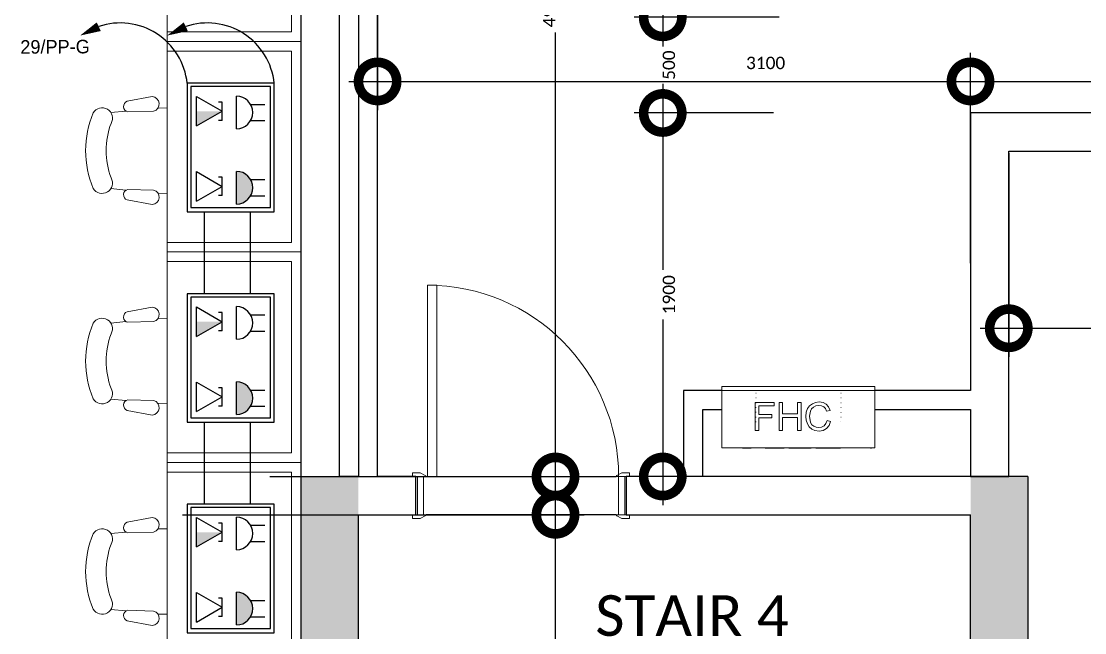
# Model space of a CAD drawing. Header units: metres. Extents: x 15.7 to 112.1, y 4.7 to 71.5.
# Drawn here: x 86.13 to 91.69, y 46.53 to 49.73 of the extents above; entities that cross this region are included whole.
import ezdxf

# ---------------------------------------------------------------- set-up
doc = ezdxf.new("R2010")
doc.units = ezdxf.units.M
doc.layers.get('0').update_dxf_attribs({"color": 3})
for name, color, linetype in [('00', 252, 'Continuous'), ('E-SOCKET', 3, 'Continuous'), ('EL. BLOCK', 3, 'Continuous'), ('PW', 4, 'Continuous')]:
    doc.layers.add(name, color=color, linetype=linetype)
for name, color, linetype, lineweight in [('03-A-XR-GF$0$A-FURN', 55, 'Continuous', 5), ('A-DIM', 7, 'Continuous', 5), ('A-DOOR', 5, 'Continuous', 5), ('M-EQPT', 1, 'Continuous', 9)]:
    doc.layers.add(name, color=color, linetype=linetype, lineweight=lineweight)
doc.styles.add('Calibri', font='calibri.ttf', dxfattribs={"height": 0.212639})
doc.dimstyles.new('ECG_Dimn-Detl-100', dxfattribs={"dimscale": 0.3048, "dimtxt": 0.25, "dimasz": 1.312336, "dimexe": 0.492126, "dimexo": 0.0625, "dimgap": 0, "dimtad": 1, "dimdec": 0, "dimlfac": 1000, "dimzin": 0, "dimdsep": 46, "dimtxsty": 'Calibri', "dimblk1": 'DOTSMALL', "dimblk2": 'DOTSMALL', "dimsah": 1, "dimcen": 0.09, "dimdle": 0.492126, "dimazin": 0, "dimtfac": 1, "dimtdec": 4, "dimtix": 1, "dimtmove": 0, "dimatfit": 3, "dimfxl": 0.492126, "dimfxlon": 1, "dimtvp": 1, "dimtolj": 1, "dimtzin": 0, "dimarcsym": 2})
doc.dimstyles.new('ECG_Dimn-Detl-100_1', dxfattribs={"dimscale": 0.3048, "dimtxt": 0.25, "dimasz": 1.312336, "dimexe": 0.492126, "dimexo": 0.0625, "dimgap": 0, "dimtad": 1, "dimdec": 0, "dimlfac": 1000, "dimzin": 0, "dimdsep": 46, "dimtxsty": 'Calibri', "dimblk1": 'DOTSMALL', "dimblk2": 'DOTSMALL', "dimsah": 1, "dimcen": 0.09, "dimdle": 0.492126, "dimazin": 0, "dimtfac": 1, "dimtdec": 4, "dimtix": 1, "dimtmove": 2, "dimatfit": 3, "dimfxl": 0.492126, "dimfxlon": 1, "dimtvp": 1, "dimtolj": 1, "dimtzin": 0, "dimarcsym": 2})

# ---------------------------------------------------------------- blocks, each defined once
blk = doc.blocks.new('ECG_ Door-Single Leaf-Gnrc - 1100x2200 mm-2522173-GROUND FLOOR PLAN')
at = {"layer": 'A-DOOR'}
for p, q in [((-0.567, 0.12), (-0.527, 0.12)), ((-0.567, 0.1), (-0.567, 0.12)), ((-0.527, 0.12), (-0.501, 0.106)), ((0.501, 0.106), (0.527, 0.12)), ((0.527, 0.12), (0.567, 0.12)), ((0.567, 0.12), (0.567, 0.1)), ((-0.497, 0.1), (-0.55, 0.1)), ((-0.542, 0.1), (-0.51, 0.1)), ((-0.542, -0.1), (-0.542, 0.1)), ((-0.51, 0.1), (-0.51, -0.1)), ((0.55, 0.1), (0.497, 0.1)), ((0.51, 0.1), (0.542, 0.1)), ((0.51, -0.1), (0.51, 0.1)), ((0.542, 0.1), (0.542, -0.1)), ((-0.567, -0.12), (-0.567, -0.1)), ((-0.55, -0.1), (-0.497, -0.1)), ((-0.51, -0.1), (-0.542, -0.1)), ((-0.501, -0.106), (-0.527, -0.12)), ((0.44, -0.1), (0.49, -0.1)), ((0.44, -1.1), (0.44, -0.1)), ((0.44, -0.1), (0.44, -1.1)), ((0.49, -0.1), (0.44, -0.1)), ((0.49, -0.1), (0.49, -1.1)), ((0.49, -1.1), (0.49, -0.1)), ((0.497, -0.1), (0.55, -0.1)), ((0.527, -0.12), (0.501, -0.106)), ((0.542, -0.1), (0.51, -0.1)), ((0.567, -0.1), (0.567, -0.12)), ((-0.527, -0.12), (-0.567, -0.12)), ((0.567, -0.12), (0.527, -0.12)), ((0.49, -1.1), (0.44, -1.1)), ((0.44, -1.1), (0.49, -1.1))]:
    blk.add_line(p, q, dxfattribs=at)
for centre, radius, start, end in [((-0.505, 0.099), 0.00806, 7.125, 60.2551), ((0.505, 0.099), 0.00806, 119.7449, 172.875), ((0.49, -0.1), 1, 180, 270), ((-0.505, -0.099), 0.00806, 299.7449, 352.875), ((0.505, -0.099), 0.00806, 187.125, 240.2551)]:
    blk.add_arc(centre, radius, start, end, dxfattribs=at)
blk = doc.blocks.new('ECG_Hose Reel Cabinet-New - ECG_Hose Reel Cabinet-New-2518880-GROUND FLOOR PLAN')
at = {"layer": 'M-EQPT'}
for p, q in [((-0.31, 0.02), (0.49, 0.02)), ((-0.31, 0), (-0.31, 0.02)), ((-0.31, 0.02), (-0.31, -0.3)), ((0.49, 0.02), (-0.31, 0.02)), ((0.49, 0), (-0.31, 0)), ((0.49, 0.02), (0.49, 0)), ((0.49, -0.3), (0.49, 0.02)), ((-0.1325, -0.0395), (-0.133, -0.0395)), ((-0.1328, -0.0146), (-0.1323, -0.0146)), ((-0.1328, -0.0396), (-0.1323, -0.0396)), ((-0.1318, -0.0145), (-0.1313, -0.0145)), ((-0.1318, -0.0395), (-0.1313, -0.0395)), ((-0.1318, -0.0395), (-0.1313, -0.0395)), ((0.3118, -0.0145), (0.3113, -0.0145)), ((0.3118, -0.0395), (0.3113, -0.0395)), ((0.3118, -0.0395), (0.3113, -0.0395)), ((0.3128, -0.0395), (0.3123, -0.0395)), ((0.3125, -0.0146), (0.313, -0.0146)), ((0.3125, -0.0396), (0.313, -0.0396)), ((-0.0367, -0.0627), (-0.1359, -0.0627)), ((-0.1359, -0.0627), (-0.1359, -0.2104)), ((-0.1325, -0.0645), (-0.133, -0.0645)), ((-0.1325, -0.0895), (-0.133, -0.0895)), ((-0.1328, -0.0646), (-0.1323, -0.0646)), ((-0.1328, -0.0896), (-0.1323, -0.0896)), ((-0.1318, -0.0645), (-0.1313, -0.0645)), ((-0.1318, -0.0645), (-0.1313, -0.0645)), ((-0.1318, -0.0895), (-0.1313, -0.0895)), ((-0.1318, -0.0895), (-0.1313, -0.0895)), ((-0.1175, -0.1251), (-0.1175, -0.0812)), ((-0.1175, -0.0812), (-0.0367, -0.0812)), ((-0.0367, -0.0812), (-0.0367, -0.0627)), ((0.0071, -0.0627), (-0.0113, -0.0627)), ((-0.0113, -0.0627), (-0.0113, -0.2104)), ((0.0071, -0.1227), (0.0071, -0.0627)), ((0.1041, -0.0627), (0.0856, -0.0627)), ((0.0856, -0.0627), (0.0856, -0.1227)), ((0.1041, -0.2104), (0.1041, -0.0627)), ((0.1382, -0.0953), (0.1316, -0.1139)), ((0.1488, -0.0803), (0.1382, -0.0953)), ((0.1479, -0.1354), (0.1526, -0.108)), ((0.1631, -0.0693), (0.1488, -0.0803)), ((0.1526, -0.108), (0.1591, -0.096)), ((0.1591, -0.096), (0.1689, -0.0868)), ((0.18, -0.0627), (0.1631, -0.0693)), ((0.1689, -0.0868), (0.182, -0.0809)), ((0.1985, -0.0604), (0.18, -0.0627)), ((0.182, -0.0809), (0.1978, -0.0789)), ((0.1978, -0.0789), (0.2116, -0.0807)), ((0.2188, -0.0633), (0.1985, -0.0604)), ((0.2116, -0.0807), (0.2228, -0.086)), ((0.2355, -0.0719), (0.2188, -0.0633)), ((0.2228, -0.086), (0.2315, -0.0953)), ((0.2315, -0.0953), (0.2379, -0.1087)), ((0.2482, -0.0858), (0.2355, -0.0719)), ((0.2379, -0.1087), (0.2564, -0.1043)), ((0.2564, -0.1043), (0.2482, -0.0858)), ((0.3118, -0.0645), (0.3113, -0.0645)), ((0.3118, -0.0645), (0.3113, -0.0645)), ((0.3118, -0.0895), (0.3113, -0.0895)), ((0.3118, -0.0895), (0.3113, -0.0895)), ((0.3128, -0.0645), (0.3123, -0.0645)), ((0.3128, -0.0895), (0.3123, -0.0895)), ((0.3125, -0.0646), (0.313, -0.0646)), ((0.3125, -0.0896), (0.313, -0.0896)), ((-0.1325, -0.1145), (-0.133, -0.1145)), ((-0.1325, -0.1395), (-0.133, -0.1395)), ((-0.1325, -0.1645), (-0.133, -0.1645)), ((-0.1328, -0.1146), (-0.1323, -0.1146)), ((-0.1328, -0.1396), (-0.1323, -0.1396)), ((-0.1318, -0.1145), (-0.1313, -0.1145)), ((-0.1318, -0.1145), (-0.1313, -0.1145)), ((-0.1318, -0.1395), (-0.1313, -0.1395)), ((-0.1318, -0.1395), (-0.1313, -0.1395)), ((-0.1318, -0.1645), (-0.1313, -0.1645)), ((-0.0482, -0.1251), (-0.1175, -0.1251)), ((-0.1175, -0.2104), (-0.1175, -0.1435)), ((-0.1175, -0.1435), (-0.0482, -0.1435)), ((-0.0482, -0.1435), (-0.0482, -0.1251)), ((0.0856, -0.1227), (0.0071, -0.1227)), ((0.0071, -0.2104), (0.0071, -0.1412)), ((0.0071, -0.1412), (0.0856, -0.1412)), ((0.0856, -0.1412), (0.0856, -0.2104)), ((0.1316, -0.1139), (0.1295, -0.1355)), ((0.1295, -0.1355), (0.1314, -0.1559)), ((0.1314, -0.1559), (0.1372, -0.175)), ((0.1535, -0.1672), (0.1479, -0.1354)), ((0.2402, -0.1579), (0.2343, -0.1737)), ((0.2587, -0.1627), (0.2402, -0.1579)), ((0.2502, -0.1842), (0.2587, -0.1627)), ((0.3118, -0.1145), (0.3113, -0.1145)), ((0.3118, -0.1145), (0.3113, -0.1145)), ((0.3118, -0.1395), (0.3113, -0.1395)), ((0.3118, -0.1395), (0.3113, -0.1395)), ((0.3118, -0.1645), (0.3113, -0.1645)), ((0.3128, -0.1145), (0.3123, -0.1145)), ((0.3128, -0.1395), (0.3123, -0.1395)), ((0.3128, -0.1645), (0.3123, -0.1645)), ((0.3125, -0.1146), (0.313, -0.1146)), ((0.3125, -0.1396), (0.313, -0.1396)), ((-0.1359, -0.2104), (-0.1175, -0.2104)), ((-0.0113, -0.2104), (0.0071, -0.2104)), ((0.0856, -0.2104), (0.1041, -0.2104)), ((0.1372, -0.175), (0.1467, -0.1912)), ((0.1467, -0.1912), (0.1597, -0.203)), ((0.1606, -0.1791), (0.1535, -0.1672)), ((0.1597, -0.203), (0.1767, -0.2103)), ((0.1708, -0.1876), (0.1606, -0.1791)), ((0.1831, -0.1926), (0.1708, -0.1876)), ((0.1767, -0.2103), (0.1981, -0.2127)), ((0.1963, -0.1943), (0.1831, -0.1926)), ((0.2117, -0.192), (0.1963, -0.1943)), ((0.1981, -0.2127), (0.2192, -0.2095)), ((0.2246, -0.1851), (0.2117, -0.192)), ((0.2192, -0.2095), (0.2368, -0.1999)), ((0.2343, -0.1737), (0.2246, -0.1851)), ((0.2368, -0.1999), (0.2502, -0.1842)), ((0.49, -0.3), (-0.31, -0.3)), ((-0.2016, -0.3), (-0.2016, -0.302)), ((-0.198, -0.302), (-0.2016, -0.302)), ((-0.1902, -0.302), (-0.198, -0.302)), ((-0.198, -0.302), (-0.1925, -0.302)), ((-0.1916, -0.302), (-0.1916, -0.3)), ((-0.1902, -0.302), (-0.1916, -0.302)), ((-0.1679, -0.302), (-0.1902, -0.302)), ((-0.1666, -0.302), (-0.1679, -0.302)), ((-0.1601, -0.302), (-0.1679, -0.302)), ((-0.1666, -0.3), (-0.1666, -0.302)), ((-0.1656, -0.302), (-0.1601, -0.302)), ((-0.1566, -0.302), (-0.1601, -0.302)), ((-0.1566, -0.302), (-0.1566, -0.3)), ((-0.0838, -0.3), (-0.0838, -0.302)), ((0.0154, -0.302), (-0.0838, -0.302)), ((0.0154, -0.3), (0.0154, -0.302)), ((0.0408, -0.3), (0.0408, -0.302)), ((0.0592, -0.302), (0.0408, -0.302)), ((0.0592, -0.3), (0.0592, -0.302)), ((0.1377, -0.302), (0.0592, -0.302)), ((0.1377, -0.3), (0.1377, -0.302)), ((0.1562, -0.302), (0.1377, -0.302)), ((0.1562, -0.3), (0.1562, -0.302)), ((0.1815, -0.3), (0.1815, -0.302)), ((0.1837, -0.302), (0.1815, -0.302)), ((0.1835, -0.3), (0.1835, -0.302)), ((0.1837, -0.3), (0.1837, -0.302)), ((0.1903, -0.302), (0.1837, -0.302)), ((0.1903, -0.3), (0.1903, -0.302)), ((0.2009, -0.302), (0.1903, -0.302)), ((0.2009, -0.3), (0.2009, -0.302)), ((0.2151, -0.302), (0.2009, -0.302)), ((0.2151, -0.3), (0.2151, -0.302)), ((0.2321, -0.302), (0.2151, -0.302)), ((0.2321, -0.3), (0.2321, -0.302)), ((0.2506, -0.302), (0.2321, -0.302)), ((0.2506, -0.3), (0.2506, -0.302)), ((0.2709, -0.302), (0.2506, -0.302)), ((0.2709, -0.3), (0.2709, -0.302)), ((0.2876, -0.302), (0.2709, -0.302)), ((0.2876, -0.3), (0.2876, -0.302)), ((0.3003, -0.302), (0.2876, -0.302)), ((0.3003, -0.3), (0.3003, -0.302)), ((0.3085, -0.302), (0.3003, -0.302)), ((0.3085, -0.3), (0.3085, -0.302)), ((0.3108, -0.302), (0.3085, -0.302)), ((0.3108, -0.3), (0.3108, -0.302))]:
    blk.add_line(p, q, dxfattribs=at)
at = {"layer": 'M-EQPT', "flags": 128}
for points in [[(-0.1316, -0.0145), (-0.1319, -0.0145), (-0.132, -0.0145)], [(-0.1316, -0.0395), (-0.1319, -0.0395), (-0.132, -0.0395)], [(-0.1316, -0.0395), (-0.1319, -0.0395), (-0.132, -0.0395)], [(0.3116, -0.0145), (0.3119, -0.0145), (0.312, -0.0145)], [(0.3116, -0.0395), (0.3119, -0.0395), (0.312, -0.0395)], [(0.3116, -0.0395), (0.3119, -0.0395), (0.312, -0.0395)], [(-0.1316, -0.0645), (-0.1319, -0.0645), (-0.132, -0.0645)], [(-0.1316, -0.0645), (-0.1319, -0.0645), (-0.132, -0.0645)], [(-0.1316, -0.0895), (-0.1319, -0.0895), (-0.132, -0.0895)], [(-0.1316, -0.0895), (-0.1319, -0.0895), (-0.132, -0.0895)], [(0.3116, -0.0645), (0.3119, -0.0645), (0.312, -0.0645)], [(0.3116, -0.0645), (0.3119, -0.0645), (0.312, -0.0645)], [(0.3116, -0.0895), (0.3119, -0.0895), (0.312, -0.0895)], [(0.3116, -0.0895), (0.3119, -0.0895), (0.312, -0.0895)], [(-0.1316, -0.1145), (-0.1319, -0.1145), (-0.132, -0.1145)], [(-0.1316, -0.1145), (-0.1319, -0.1145), (-0.132, -0.1145)], [(-0.1316, -0.1395), (-0.1319, -0.1395), (-0.132, -0.1395)], [(-0.1316, -0.1395), (-0.1319, -0.1395), (-0.132, -0.1395)], [(-0.1316, -0.1645), (-0.1319, -0.1645), (-0.132, -0.1645)], [(0.3116, -0.1145), (0.3119, -0.1145), (0.312, -0.1145)], [(0.3116, -0.1145), (0.3119, -0.1145), (0.312, -0.1145)], [(0.3116, -0.1395), (0.3119, -0.1395), (0.312, -0.1395)], [(0.3116, -0.1395), (0.3119, -0.1395), (0.312, -0.1395)], [(0.3116, -0.1645), (0.3119, -0.1645), (0.312, -0.1645)], [(0.312, -0.142), (0.312, -0.142), (0.312, -0.142)]]:
    blk.add_lwpolyline(points, dxfattribs=at)
at = {"layer": 'M-EQPT'}
for start, end in [(180, 0), (225, 315)]:
    blk.add_arc((0.47, -0.3), 0.0025, start, end, dxfattribs=at)
blk = doc.blocks.new('B806-B02 - CALL CENTER - FURN GROUND FLOOR_dwg_03-A-XR-GF$0$chair-3478258-GROUND FLOOR PLAN')
at = {"layer": '03-A-XR-GF$0$A-FURN'}
for p, q in [((22.1929, -2.5592), (22.0606, -2.535)), ((21.9824, -2.5936), (22.0274, -2.5947)), ((22.1881, -2.6145), (22.0537, -2.6106)), ((22.1987, -2.611), (22.2776, -2.6185)), ((21.9824, -3.0405), (22.0274, -3.0395)), ((22.1881, -3.0196), (22.0537, -3.0235)), ((22.1987, -3.0232), (22.2776, -3.0157)), ((22.1929, -3.075), (22.0606, -3.0991))]:
    blk.add_line(p, q, dxfattribs=at)
for centre, radius, start, end in [((22.063, -2.5734), 0.0384, 93.5132, 255.9932), ((22.1819, -2.5861), 0.0291, 282.2827, 67.7765), ((22.3232, -2.6478), 0.0542, 31.265, 209.6825), ((21.8984, -2.8171), 0.5108, 337.2611, 22.7389), ((21.8906, -2.8171), 0.411, 339.7134, 20.2866), ((22.3232, -2.9864), 0.0542, 150.3175, 328.735), ((22.063, -3.0608), 0.0384, 104.0068, 266.4868), ((22.1819, -3.0481), 0.0291, 292.2235, 77.7173)]:
    blk.add_arc(centre, radius, start, end, dxfattribs=at)
blk = doc.blocks.new('B806-B02 - CALL CENTER - FURN GROUND FLOOR_dwg_03-A-XR-GF$0$UNIT130-V130-GROUND FLOOR PLAN')
at = {"layer": '03-A-XR-GF$0$A-FURN'}
for p, q in [((-0.725, -1.05), (-0.725, -0.25)), ((-0.025, -1.2), (-0.725, -1.2))]:
    blk.add_line(p, q, dxfattribs=at)
at = {"layer": '03-A-XR-GF$0$A-FURN', "flags": 128}
for points in [[(-0.725, -1.2), (-0.725, -0.1), (-0.025, -0.1)], [(-0.725, -1.15), (-0.075, -1.15), (-0.075, -0.15), (-0.725, -0.15)]]:
    blk.add_lwpolyline(points, dxfattribs=at)
at = {"extrusion": (0, 0, -1), "zscale": -1}
blk.add_blockref('B806-B02 - CALL CENTER - FURN GROUND FLOOR_dwg_03-A-XR-GF$0$chair-3478258-GROUND FLOOR PLAN', (-21.2574, 2.1469), dxfattribs=at)
blk = doc.blocks.new('B806-B02 - CALL CENTER - FURN GROUND FLOOR_dwg_03-A-XR-GF$0$UNIT130-V131-GROUND FLOOR PLAN')
at = {"layer": '03-A-XR-GF$0$A-FURN'}
for p, q in [((-0.725, -1.05), (-0.725, -0.25)), ((-0.025, -1.2), (-0.725, -1.2))]:
    blk.add_line(p, q, dxfattribs=at)
at = {"layer": '03-A-XR-GF$0$A-FURN', "flags": 128}
for points in [[(-0.725, -1.2), (-0.725, -0.1), (-0.025, -0.1)], [(-0.725, -1.15), (-0.075, -1.15), (-0.075, -0.15), (-0.725, -0.15)]]:
    blk.add_lwpolyline(points, dxfattribs=at)
at = {"extrusion": (0, 0, -1), "zscale": -1}
blk.add_blockref('B806-B02 - CALL CENTER - FURN GROUND FLOOR_dwg_03-A-XR-GF$0$chair-3478258-GROUND FLOOR PLAN', (-21.2574, 2.1469), dxfattribs=at)
blk = doc.blocks.new('B806-B02 - CALL CENTER - FURN GROUND FLOOR_dwg_03-A-XR-GF$0$UNIT130-V132-GROUND FLOOR PLAN')
at = {"layer": '03-A-XR-GF$0$A-FURN'}
for p, q in [((-0.725, -1.05), (-0.725, -0.25)), ((-0.025, -1.2), (-0.725, -1.2))]:
    blk.add_line(p, q, dxfattribs=at)
at = {"layer": '03-A-XR-GF$0$A-FURN', "flags": 128}
for points in [[(-0.725, -1.2), (-0.725, -0.1), (-0.025, -0.1)], [(-0.725, -1.15), (-0.075, -1.15), (-0.075, -0.15), (-0.725, -0.15)]]:
    blk.add_lwpolyline(points, dxfattribs=at)
at = {"extrusion": (0, 0, -1), "zscale": -1}
blk.add_blockref('B806-B02 - CALL CENTER - FURN GROUND FLOOR_dwg_03-A-XR-GF$0$chair-3478258-GROUND FLOOR PLAN', (-21.2574, 2.1469), dxfattribs=at)
blk = doc.blocks.new('B806-B02 - CALL CENTER - FURN GROUND FLOOR_dwg_03-A-XR-GF$0$UNIT130-V142-GROUND FLOOR PLAN')
at = {"layer": '03-A-XR-GF$0$A-FURN'}
for p, q in [((-0.725, -1.05), (-0.725, -0.25)), ((-0.025, -1.2), (-0.725, -1.2))]:
    blk.add_line(p, q, dxfattribs=at)
at = {"layer": '03-A-XR-GF$0$A-FURN', "flags": 128}
for points in [[(-0.725, -1.2), (-0.725, -0.1), (-0.025, -0.1)], [(-0.725, -1.15), (-0.075, -1.15), (-0.075, -0.15), (-0.725, -0.15)]]:
    blk.add_lwpolyline(points, dxfattribs=at)
at = {"extrusion": (0, 0, -1), "zscale": -1}
blk.add_blockref('B806-B02 - CALL CENTER - FURN GROUND FLOOR_dwg_03-A-XR-GF$0$chair-3478258-GROUND FLOOR PLAN', (-21.2574, 2.1469), dxfattribs=at)
blk = doc.blocks.new('B806-B02 - CALL CENTER - FURN GROUND FLOOR_dwg-3278331-GROUND FLOOR PLAN')
at = {"rotation": 359.9999845375016}
for name, p in [('B806-B02 - CALL CENTER - FURN GROUND FLOOR_dwg_03-A-XR-GF$0$UNIT130-V130-GROUND FLOOR PLAN', (87.619, 50.8208)), ('B806-B02 - CALL CENTER - FURN GROUND FLOOR_dwg_03-A-XR-GF$0$UNIT130-V131-GROUND FLOOR PLAN', (87.619, 49.7208)), ('B806-B02 - CALL CENTER - FURN GROUND FLOOR_dwg_03-A-XR-GF$0$UNIT130-V132-GROUND FLOOR PLAN', (87.619, 48.6208)), ('B806-B02 - CALL CENTER - FURN GROUND FLOOR_dwg_03-A-XR-GF$0$UNIT130-V142-GROUND FLOOR PLAN', (87.619, 47.5208))]:
    blk.add_blockref(name, p, dxfattribs=at)
blk = doc.blocks.new('_DotSmall')
at = {"color": 0, "linetype": 'ByBlock', "const_width": 0.5}
blk.add_lwpolyline([(-0.0625, 0, 1), (0.0625, 0, 1)], format="xyb", close=True, dxfattribs=at)

msp = doc.modelspace()

# ---------------------------------------------------------------- hatches: boundary and pattern name
at = {"layer": '00'}
for points in [[(87.5939, 40.7473), (87.7439, 40.7473), (87.7439, 46.9902), (87.8939, 46.9902), (87.8939, 47.3473), (87.5939, 47.3473), (87.5939, 40.877)], [(91.2439, 40.7473), (91.3939, 40.7473), (91.3939, 47.3473), (91.0939, 47.3473), (91.0939, 46.9902), (91.2439, 46.9902), (91.2439, 40.877)], [(87.7849, 40.7473), (87.8939, 40.7473), (87.8939, 46.9902), (87.7439, 46.9902), (87.7439, 40.7473)], [(91.2439, 40.7473), (91.2439, 46.9902), (91.0939, 46.9902), (91.0939, 40.7473)]]:
    msp.add_hatch(color=256, dxfattribs=at).paths.add_polyline_path(points, flags=0)
at = {"layer": 'E-SOCKET', "lineweight": -3, "ltscale": 0.05, "transparency": 33554658}
h = msp.add_hatch(color=1, dxfattribs=at)
h.dxf.hatch_style = 1
edge = h.paths.add_edge_path()
edge.add_line((87.2557, 48.7715), (87.2557, 48.9424))
edge.add_ellipse((87.2557, 48.857), major_axis=(0.0604, -0.0604), ratio=1, start_angle=-45, end_angle=135, ccw=False)
h = msp.add_hatch(color=1, dxfattribs=at)
h.dxf.hatch_style = 1
edge = h.paths.add_edge_path()
edge.add_line((87.2557, 47.6715), (87.2557, 47.8424))
edge.add_ellipse((87.2557, 47.757), major_axis=(0.0604, -0.0604), ratio=1, start_angle=-45, end_angle=135, ccw=False)
h = msp.add_hatch(color=1, dxfattribs=at)
h.dxf.hatch_style = 1
edge = h.paths.add_edge_path()
edge.add_line((87.2557, 46.5715), (87.2557, 46.7424))
edge.add_ellipse((87.2557, 46.657), major_axis=(0.0604, -0.0604), ratio=1, start_angle=-45, end_angle=135, ccw=False)
at = {"layer": 'EL. BLOCK', "linetype": 'ByBlock'}
h = msp.add_hatch(color=4, dxfattribs=at)
h.dxf.hatch_style = 1
h.paths.add_polyline_path([(87.1807, 49.2563), (87.0474, 49.2563), (87.0474, 49.1793)])
h = msp.add_hatch(color=4, dxfattribs=at)
h.dxf.hatch_style = 1
h.paths.add_polyline_path([(87.1807, 48.1563), (87.0474, 48.1563), (87.0474, 48.0793)])
h = msp.add_hatch(color=4, dxfattribs=at)
h.dxf.hatch_style = 1
h.paths.add_polyline_path([(87.1807, 47.0563), (87.0474, 47.0563), (87.0474, 46.9793)])

# ---------------------------------------------------------------- linework, layer by layer
at = {"elevation": 5.594}
msp.add_lwpolyline([(86.4383, 49.6519, 0, 0.05, 0), (86.536, 49.6982, 0.05, 0.05, 0)], format="xyseb", dxfattribs=at)
at = {"color": 1, "elevation": 5.594}
msp.add_lwpolyline([(86.8934, 49.6519, 0, 0.05, 0), (86.9911, 49.6982, 0.05, 0.05, 0)], format="xyseb", dxfattribs=at)
at = {"color": 3}
for points in [[(87.0873, 48.7309), (87.0873, 48.3026)], [(87.0873, 47.6309), (87.0873, 47.2026)]]:
    msp.add_lwpolyline(points, dxfattribs=at)
at = {"color": 1}
for points in [[(87.3277, 48.7309), (87.3277, 48.3026)], [(87.3277, 47.6309), (87.3277, 47.2026)]]:
    msp.add_lwpolyline(points, dxfattribs=at)
msp.add_arc((86.6481, 49.3656), 0.3521, 6.0268, 108.6128)
msp.add_arc((87.1033, 49.3656), 0.3521, 6.0268, 108.6128, dxfattribs=at)
at = {"layer": '00'}
for p, q in [((87.5939, 38.5473), (87.5939, 53.7473)), ((87.7939, 47.3473), (87.7939, 53.7473)), ((87.8939, 53.7473), (87.8939, 47.3473)), ((87.9939, 47.3473), (87.9939, 52.2473)), ((93.4939, 49.2473), (91.0939, 49.2473)), ((91.0939, 49.2473), (91.0939, 47.7973)), ((91.2939, 49.0473), (93.7939, 49.0473)), ((91.2939, 47.3473), (91.2939, 49.0473)), ((89.7939, 47.7973), (89.5939, 47.7973)), ((89.5939, 47.7973), (89.5939, 47.3473)), ((91.0939, 47.7973), (90.5939, 47.7973)), ((89.6939, 47.6973), (89.7939, 47.6973)), ((89.6939, 47.3473), (89.6939, 47.6973)), ((90.5939, 47.6973), (91.0939, 47.6973)), ((91.0939, 47.6973), (91.0939, 47.3473)), ((87.8939, 47.3473), (87.7939, 47.3473)), ((88.1939, 47.3473), (87.9939, 47.3473)), ((88.1939, 47.1473), (88.1939, 47.3473)), ((88.2469, 47.3473), (88.2539, 47.3473)), ((88.2469, 47.3473), (88.2539, 47.3473)), ((88.3039, 47.3473), (89.2409, 47.3473)), ((88.3039, 47.3473), (89.2409, 47.3473)), ((89.5939, 47.3473), (89.2939, 47.3473)), ((89.2939, 47.3473), (89.2939, 47.1473)), ((91.3939, 47.3473), (89.6939, 47.3473)), ((91.0939, 47.3473), (91.2939, 47.3473)), ((91.3939, 47.3473), (91.3939, 40.3473)), ((87.8939, 40.7473), (87.8939, 47.1473)), ((87.8939, 47.1473), (88.1939, 47.1473)), ((89.2409, 47.1473), (88.2469, 47.1473)), ((89.2939, 47.1473), (91.0939, 47.1473)), ((91.0939, 43.6137), (91.0939, 47.1473))]:
    msp.add_line(p, q, dxfattribs=at)
at = {"layer": 'E-SOCKET', "color": 3}
for p, q in [((87.2557, 49.1643), (87.2557, 49.3352)), ((87.3298, 49.2923), (87.4048, 49.2923)), ((87.3298, 49.2072), (87.4044, 49.2072)), ((87.2557, 48.7713), (87.2557, 48.9422)), ((87.3298, 48.8994), (87.4048, 48.8994)), ((87.3298, 48.8142), (87.4044, 48.8142)), ((87.2557, 48.0643), (87.2557, 48.2352)), ((87.3298, 48.1923), (87.4048, 48.1923)), ((87.3298, 48.1072), (87.4044, 48.1072)), ((87.2557, 47.6713), (87.2557, 47.8422)), ((87.3298, 47.7994), (87.4048, 47.7994)), ((87.3298, 47.7142), (87.4044, 47.7142)), ((87.2557, 46.9643), (87.2557, 47.1352)), ((87.3298, 47.0923), (87.4048, 47.0923)), ((87.3298, 47.0072), (87.4044, 47.0072)), ((87.2557, 46.5713), (87.2557, 46.7422)), ((87.3298, 46.6994), (87.4048, 46.6994)), ((87.3298, 46.6142), (87.4044, 46.6142))]:
    msp.add_line(p, q, dxfattribs=at)
for points in [[(87.4534, 49.4026), (86.9983, 49.4026), (86.9983, 48.7309), (87.4534, 48.7309)], [(87.4534, 48.3026), (86.9983, 48.3026), (86.9983, 47.6309), (87.4534, 47.6309)], [(87.4534, 47.2026), (86.9983, 47.2026), (86.9983, 46.5309), (87.4534, 46.5309)]]:
    msp.add_lwpolyline(points, close=True, dxfattribs=at)
at = {"layer": 'E-SOCKET', "color": 3, "ltscale": 1000}
for points in [[(87.4339, 49.3849), (87.0166, 49.3849), (87.0166, 48.7535), (87.4339, 48.7535)], [(87.4339, 48.2849), (87.0166, 48.2849), (87.0166, 47.6535), (87.4339, 47.6535)], [(87.4339, 47.1849), (87.0166, 47.1849), (87.0166, 46.5535), (87.4339, 46.5535)]]:
    msp.add_lwpolyline(points, close=True, dxfattribs=at)
at = {"layer": 'E-SOCKET', "color": 3}
for centre in [(87.2557, 49.2498), (87.2557, 48.8568), (87.2557, 48.1498), (87.2557, 47.7568), (87.2557, 47.0498), (87.2557, 46.6568)]:
    msp.add_ellipse(centre, major_axis=(0.0604, -0.0604), ratio=1, start_param=-0.785398, end_param=2.356194, dxfattribs=at)
at = {"layer": 'PW', "color": 4}
for p, q in [((87.0474, 49.1793), (87.0474, 49.3333)), ((87.1807, 49.3043), (87.1622, 49.3043)), ((87.1807, 49.2083), (87.1807, 49.3043)), ((87.0474, 49.1793), (87.1807, 49.2563)), ((87.1807, 49.2083), (87.1622, 49.2083)), ((87.0474, 48.7866), (87.0474, 48.9406)), ((87.1807, 48.9116), (87.1622, 48.9116)), ((87.1807, 48.8156), (87.1807, 48.9116)), ((87.0474, 48.7866), (87.1807, 48.8636)), ((87.1807, 48.8156), (87.1622, 48.8156)), ((87.0474, 48.0793), (87.0474, 48.2333)), ((87.0474, 48.0793), (87.1807, 48.1563)), ((87.1807, 48.2043), (87.1622, 48.2043)), ((87.1807, 48.1083), (87.1807, 48.2043)), ((87.1807, 48.1083), (87.1622, 48.1083)), ((87.0474, 47.6866), (87.0474, 47.8406)), ((87.1807, 47.8116), (87.1622, 47.8116)), ((87.1807, 47.7156), (87.1807, 47.8116)), ((87.0474, 47.6866), (87.1807, 47.7636)), ((87.1807, 47.7156), (87.1622, 47.7156)), ((87.0474, 46.9793), (87.0474, 47.1333)), ((87.1807, 47.1043), (87.1622, 47.1043)), ((87.1807, 47.0083), (87.1807, 47.1043)), ((87.0474, 46.9793), (87.1807, 47.0563)), ((87.1807, 47.0083), (87.1622, 47.0083)), ((87.0474, 46.5866), (87.0474, 46.7406)), ((87.1807, 46.7116), (87.1622, 46.7116)), ((87.1807, 46.6156), (87.1807, 46.7116)), ((87.0474, 46.5866), (87.1807, 46.6636)), ((87.1807, 46.6156), (87.1622, 46.6156))]:
    msp.add_line(p, q, dxfattribs=at)
for points in [[(87.0474, 49.3333), (87.1807, 49.2563)], [(87.0474, 48.9406), (87.1807, 48.8636)], [(87.0474, 48.2333), (87.1807, 48.1563)], [(87.0474, 47.8406), (87.1807, 47.7636)], [(87.0474, 47.1333), (87.1807, 47.0563)], [(87.0474, 46.7406), (87.1807, 46.6636)]]:
    msp.add_lwpolyline(points, dxfattribs=at)

# ---------------------------------------------------------------- block references
at = {"layer": '00'}
for name, p in [('B806-B02 - CALL CENTER - FURN GROUND FLOOR_dwg-3278331-GROUND FLOOR PLAN', (0, 0)), ('ECG_Hose Reel Cabinet-New - ECG_Hose Reel Cabinet-New-2518880-GROUND FLOOR PLAN', (90.1039, 47.7973))]:
    msp.add_blockref(name, p, dxfattribs=at)
at = {"layer": '00', "rotation": 180}
msp.add_blockref('ECG_ Door-Single Leaf-Gnrc - 1100x2200 mm-2522173-GROUND FLOOR PLAN', (88.7439, 47.2473), dxfattribs=at)

# ---------------------------------------------------------------- texts
msp.add_text('29/PP-G', height=0.07079, rotation=0.3451).set_placement((86.1259, 49.5569, 1.8899))
at = {"layer": '00', "insert": (89.6382, 46.7268), "char_height": 0.21264, "width": 1.23, "attachment_point": 2, "line_spacing_factor": 1.156427, "style": 'Calibri'}
msp.add_mtext('STAIR 4', dxfattribs=at)

# ---------------------------------------------------------------- dimensions: what is measured, and where the dimension line sits
at = {"layer": 'A-DIM'}
for base, p1, p2, override in [((88.9242, 52.2473), (88.7742, 47.3473), (88.7742, 52.2473), {"dimpost": '<>', "dimfxl": 4.9}), ((89.4846, 49.7473), (89.6346, 51.7473), (89.6346, 49.7473), {"dimpost": '<>', "dimfxl": 2}), ((89.4846, 49.2473), (89.6346, 49.7473), (89.6346, 49.2473), {"dimpost": '<>', "dimfxl": 0.5}), ((89.4846, 47.3473), (89.6346, 49.2473), (89.6346, 47.3473), {"dimpost": '<>', "dimfxl": 1.9}), ((88.9242, 47.1473), (88.7742, 40.7473), (88.7742, 47.1473), {"dimpost": '<>', "dimfxl": 6.4})]:
    msp.add_linear_dim(base=base, p1=p1, p2=p2, angle=90, dimstyle='ECG_Dimn-Detl-100', override=override, dxfattribs=at).render()
for base, p1, p2, override in [((93.4939, 49.4122), (91.0939, 49.2622), (93.4939, 49.5622), {"dimpost": '<>', "dimfxl": 2.418677}), ((94.2939, 48.1222), (91.2939, 48.2722), (94.2939, 48.2722), {"dimpost": '<>', "dimfxl": 3})]:
    msp.add_linear_dim(base=base, p1=p1, p2=p2, dimstyle='ECG_Dimn-Detl-100', override=override, dxfattribs=at).render()
msp.add_linear_dim(base=(91.0939, 49.4122), p1=(87.9939, 49.5622), p2=(91.0939, 49.2622), location=(90.0227, 49.5085), dimstyle='ECG_Dimn-Detl-100_1', override={"dimpost": '<>', "dimfxl": 3.114482}, dxfattribs=at).render()

doc.saveas('drawing.dxf')
